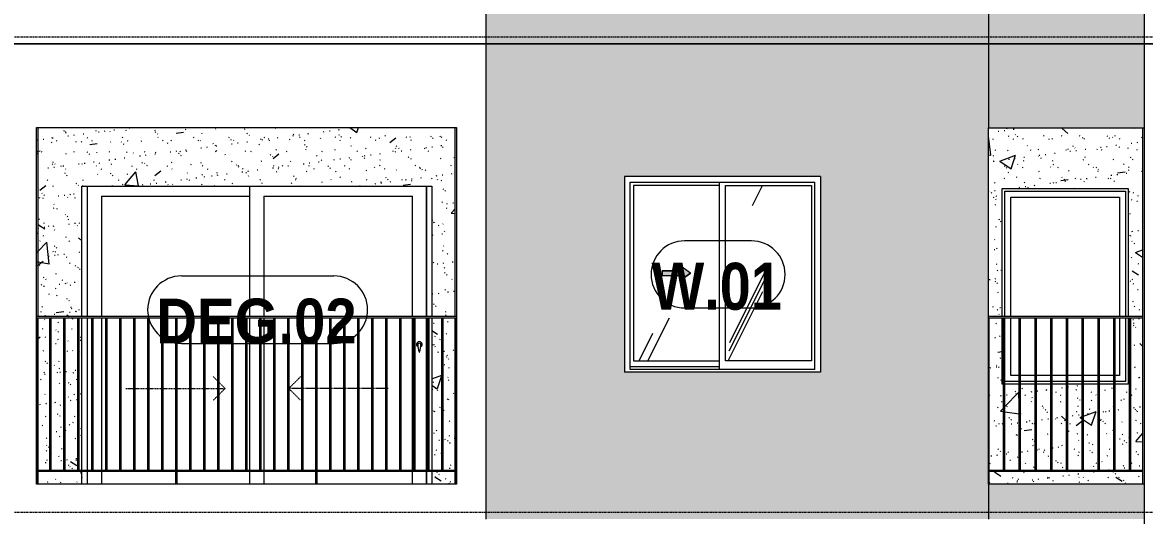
# Model space of a CAD drawing. Header units: millimetres. Extents: x -134153 to 99383, y -5233 to 35400.
# Drawn here: x 53259 to 61274, y 15775 to 19302 of the extents above; entities that cross this region are included whole.
import ezdxf

# ---------------------------------------------------------------- set-up
doc = ezdxf.new("R2010")
doc.units = ezdxf.units.MM
for name, pattern in [('1 NÉT CALL OUT', [6, 3, -3]), ('Centre', [31.75, 6.35, -4.7625, 15.875, -4.7625]), ('Dash', [6, 3, -3])]:
    doc.linetypes.add(name, pattern=pattern)
for name, color, linetype, lineweight in [('0-2', 250, 'Continuous', 5), ('A-DETL-GENF', 92, 'Continuous', 9), ('A-DETL-GENF-1', 92, '1 NÉT CALL OUT', 9), ('A-DOOR', 31, 'Continuous', 9), ('A-DOOR-FRAM', 31, 'Continuous', 9), ('A-DOOR-HDLN', 31, 'Dash', 9), ('A-DOOR-IDEN', 31, 'Continuous', 9), ('A-FLOR-HRAL', 11, 'Continuous', 9), ('A-FLOR-HRAL-1', 253, 'Continuous', 9), ('A-FLOR-LEVL-2', 51, 'Centre', 9), ('A-GLAZ', 151, 'Continuous', 9), ('A-GLAZ-1', 253, 'Continuous', 9), ('A-GLAZ-2', 7, 'Continuous', 9), ('A-GLAZ-3', 7, '1 NÉT CALL OUT', 9), ('A-GLAZ-IDEN', 152, 'Continuous', 9), ('A-WALL', 113, 'Continuous', 9), ('A-WALL-PATT-1', 9, 'Continuous', 9), ('A-WALL-PATT-2', 111, 'Continuous', 5), ('I-WALL', 2, 'Continuous', 9), ('I-WALL-1', 7, 'Continuous', 9), ('S-COLS-1', 7, 'Continuous', 9)]:
    doc.layers.add(name, color=color, linetype=linetype, lineweight=lineweight)
doc.styles.add('Arial_B_1', font='arialbd_0.ttf', dxfattribs={"width": 0.85, "height": 336})
doc.styles.add('Arial_B_2', font='arialbd_0.ttf', dxfattribs={"width": 0.9, "height": 320})
pattern_1 = [(50, (82572.6, 0), (1165.98, -102.01), [121.92, -1341.12]), (355, (82572.6, 0), (-225.554, 1222.763), [97.536, -1072.896]), (100.451, (82669.8, -8.5), (940.433, 1120.746), [103.616, -1139.776]), (46.184, (82572.6, 325.1), (1734.91, -269.074), [182.88, -2011.68]), (96.636, (82717.2, 302.7), (1519.38, 1583.54), [155.42, -1709.66]), (351.184, (82572.6, 325.1), (1519.39, 1583.52), [146.3, -1609.34]), (21, (82735.2, 243.8), (970.332, -654.498), [121.92, -1341.12]), (326, (82735.2, 243.8), (395.533, 1178.804), [97.536, -1072.896]), (71.451, (82816, 189.3), (1365.87, 524.296), [103.616, -1139.776]), (37.5, (82572.62, 0), (19.767, 541.153), [53.645, -1006.246, 53.645, -1035.507, -1076.96]), (37.5, (82572.62, 0), (19.767, 541.153), [-2149.043, 53.645, -1023.315]), (7.5, (82572.6, 0), (427.646, 641.156), [53.645, -567.334, 53.645, -981.862, -410.464]), (7.5, (82572.6, 0), (427.646, 641.156), [-1656.486, 53.645, -356.82]), (327.5, (82210.1, 0), (867.782, -36.665), [53.645, -352.755, 53.645, -1214.323, -1682.496]), (327.5, (82210.1, 0), (867.782, -36.665), [-1674.368, 53.645, -1628.85]), (317.5, (82047.56, 0), (948.028, 162.73), [53.645, -474.675, 53.645, -788.416, -1194.816]), (317.5, (82047.56, 0), (948.028, 162.73), [-1370.38, 53.645, -1141.17])]
pattern_2 = [(37.5, (82572.62, 0), (-5.1206, 156.61216), [5.364, -118.181, 5.364, -132.812, -132.08]), (37.5, (82572.62, 0), (-5.1206, 156.61216), [-261.722, 5.364, -126.716]), (7.5, (82572.62, 0), (143.847, 229.3842), [5.364, -61.285, 5.364, -105.989, -42.672]), (7.5, (82572.62, 0), (143.847, 229.3842), [-178.003, 5.364, -37.308]), (327.5, (82472.65, 0), (253.1176, 0.4601), [5.364, -35.276, 5.364, -140.94, -191.008]), (327.5, (82472.65, 0), (253.1176, 0.4601), [-186.944, 5.364, -185.644]), (317.5, (82472.65, 0), (244.3381, 71.3376), [5.364, -14.956, 5.364, -90.546, -109.728]), (317.5, (82472.65, 0), (244.3381, 71.3376), [-116.23, 5.364, -104.364])]
pattern_3 = [(63.435, (84482.24, 111.3), (-0.002, 1625.6), [567.96, -3066.99]), (63.435, (82856.64, 111.3), (-0.002, 1625.6), [567.96, -3066.99]), (63.435, (85260.4, 425.35), (-0.002, 1625.6), [567.96, -3066.99]), (63.435, (83634.8, 425.35), (-0.002, 1625.6), [567.96, -3066.99]), (63.435, (85142.64, 314.5), (-0.002, 1625.6), [567.96, -3066.99]), (63.435, (83517.04, 314.5), (-0.002, 1625.6), [567.96, -3066.99]), (63.435, (85022.6, 949.4), (-0.002, 1625.6), [276.06, -3358.9]), (63.435, (83397, 949.4), (-0.002, 1625.6), [276.06, -3358.9]), (63.435, (84944.06, 851.15), (-0.002, 1625.6), [567.96, -3066.99]), (63.435, (83318.46, 851.15), (-0.002, 1625.6), [567.96, -3066.99]), (63.435, (84957.9, 921.7), (-0.002, 1625.6), [567.96, -3066.99]), (63.435, (83332.3, 921.7), (-0.002, 1625.6), [567.96, -3066.99]), (63.435, (84302.1, 612.2), (-0.002, 1625.6), [567.96, -3066.99]), (63.435, (82676.5, 612.2), (-0.002, 1625.6), [567.96, -3066.99]), (63.435, (84315.9, 695.35), (-0.002, 1625.6), [567.96, -3066.99]), (63.435, (82690.3, 695.35), (-0.002, 1625.6), [567.96, -3066.99]), (63.435, (84319.65, 755.3), (-0.002, 1625.6), [567.96, -3066.99]), (63.435, (82694.05, 755.3), (-0.002, 1625.6), [567.96, -3066.99])]

# ---------------------------------------------------------------- blocks, each defined once
blk = doc.blocks.new('NCV_TKTC_KET CAU_rvt-2-TKCS_MẶT ĐỨNG HƯỚNG NAM')
at = {"layer": 'S-COLS-1'}
blk.add_line((99752.6, 18549.3), (99752.6, 16000), dxfattribs=at)
blk = doc.blocks.new('M_Fixed - 900 x 1400-901191-TKCS_MẶT ĐỨNG HƯỚNG NAM')
at = {"layer": 'A-GLAZ-2'}
for p, q in [((106969.5, 7896), (107831.5, 7896)), ((106969.5, 7000), (106969.5, 7896)), ((107831.5, 7896), (107831.5, 7000)), ((107013.5, 7852), (107787.5, 7852)), ((107013.5, 7000), (107013.5, 7852)), ((107787.5, 7852), (107787.5, 7000)), ((107013.5, 6578), (107013.5, 6990)), ((107787.5, 6990), (107787.5, 6578)), ((107831.5, 6990), (107831.5, 6534)), ((107072.6, 6578), (107013.5, 6578)), ((107185.1, 6578), (107082.6, 6578)), ((107297.6, 6578), (107195.1, 6578)), ((107410.1, 6578), (107307.6, 6578)), ((107522.6, 6578), (107420.1, 6578)), ((107635.1, 6578), (107532.6, 6578)), ((107747.6, 6578), (107645.1, 6578)), ((107787.5, 6578), (107757.6, 6578)), ((107072.6, 6534), (106970.1, 6534)), ((107185.1, 6534), (107082.6, 6534)), ((107297.6, 6534), (107195.1, 6534)), ((107410.1, 6534), (107307.6, 6534)), ((107522.6, 6534), (107420.1, 6534)), ((107635.1, 6534), (107532.6, 6534)), ((107747.6, 6534), (107645.1, 6534)), ((107831.5, 6534), (107757.6, 6534))]:
    blk.add_line(p, q, dxfattribs=at)
blk = doc.blocks.new('Railing - 10mm-901206-TKCS_MẶT ĐỨNG HƯỚNG NAM')
at = {"layer": 'A-FLOR-HRAL-1'}
for p, q in [((106960.064287, 5900), (106960.064287, 6990)), ((106970.064287, 5900), (106970.064287, 6990))]:
    blk.add_line(p, q, dxfattribs=at)
blk = doc.blocks.new('Railing - 50 x 10mm-V265-TKCS_MẶT ĐỨNG HƯỚNG NAM')
at = {"layer": 'A-FLOR-HRAL-1'}
for p in [(98652.564287, 6990), (98657.564287, 5800)]:
    blk.add_line(p, (98657.564287, 6990), dxfattribs=at)
blk = doc.blocks.new('Railing - Railing-V352-TKCS_MẶT ĐỨNG HƯỚNG NAM')
at = {"layer": 'A-FLOR-HRAL-1'}
for p, q in [((98652.564287, 12700), (99752.564287, 12700)), ((99752.564287, 12690), (98652.564287, 12690))]:
    blk.add_line(p, q, dxfattribs=at)
for name, p in [('Railing - 50 x 10mm-V265-TKCS_MẶT ĐỨNG HƯỚNG NAM', (0, 6800)), ('Railing - 10mm-901206-TKCS_MẶT ĐỨNG HƯỚNG NAM', (-8200, 6800)), ('Railing - 10mm-901206-TKCS_MẶT ĐỨNG HƯỚNG NAM', (-8087.5, 6800)), ('Railing - 10mm-901206-TKCS_MẶT ĐỨNG HƯỚNG NAM', (-7975, 6800)), ('Railing - 10mm-901206-TKCS_MẶT ĐỨNG HƯỚNG NAM', (-7862.5, 6800)), ('Railing - 10mm-901206-TKCS_MẶT ĐỨNG HƯỚNG NAM', (-7750, 6800)), ('Railing - 10mm-901206-TKCS_MẶT ĐỨNG HƯỚNG NAM', (-7637.5, 6800)), ('Railing - 10mm-901206-TKCS_MẶT ĐỨNG HƯỚNG NAM', (-7525, 6800)), ('Railing - 10mm-901206-TKCS_MẶT ĐỨNG HƯỚNG NAM', (-7412.5, 6800)), ('Railing - 10mm-901206-TKCS_MẶT ĐỨNG HƯỚNG NAM', (-7300, 6800))]:
    blk.add_blockref(name, p)
blk = doc.blocks.new('Top Rail Type - Top Rail_Internal_-883260-TKCS_MẶT ĐỨNG HƯỚNG NAM')
at = {"layer": 'A-FLOR-HRAL-1'}
for p, q in [((99752.564287, 7000), (98652.564287, 7000)), ((98652.564287, 6990), (99752.564287, 6990))]:
    blk.add_line(p, q, dxfattribs=at)
blk = doc.blocks.new('NCV_TKTC_TANG 5_rvt-2-TKCS_MẶT ĐỨNG HƯỚNG NAM')
at = {"layer": 'A-WALL-PATT-1'}
h = blk.add_hatch(dxfattribs=at)
h.set_pattern_fill('FP_31', color=256, style=0, pattern_type=2)
h.set_pattern_definition(pattern_1)
h.paths.add_polyline_path([(91862.6, 16000), (91862.1, 16090), (91857.5, 16090), (91857.5, 16000), (91862.4, 16000)])
h.paths.add_polyline_path([(91862.6, 16100), (91862.6, 17190), (91857.5, 17190), (91857.5, 16100), (91862.1, 16100)])
h.paths.add_polyline_path([(91852.6, 17200), (91862.6, 17200), (91862.6, 18550), (91852.6, 18550), (91852.6, 17555.4)])
h = blk.add_hatch(dxfattribs=at)
h.set_pattern_fill('FP_32', color=256, style=0, pattern_type=2)
h.set_pattern_definition(pattern_2)
h.paths.add_polyline_path([(91862.6, 16000), (91862.1, 16090), (91857.5, 16090), (91857.5, 16000), (91862.4, 16000)])
h.paths.add_polyline_path([(91862.6, 16100), (91862.6, 17190), (91857.5, 17190), (91857.5, 16100), (91862.1, 16100)])
h.paths.add_polyline_path([(91852.6, 17200), (91862.6, 17200), (91862.6, 18550), (91852.6, 18550), (91852.6, 17555.4)])
h = blk.add_hatch(dxfattribs=at)
h.set_pattern_fill('FP_31', color=256, style=0, pattern_type=2)
h.set_pattern_definition(pattern_1)
h.paths.add_polyline_path([(92177.6, 16000), (92177.6, 16090), (91862.6, 16090), (91862.6, 16000), (91883.3, 16000)])
h.paths.add_polyline_path([(94831.7, 16000), (94842.6, 16000), (94842.6, 16090), (94677.6, 16090), (94677.6, 16000)])
h.paths.add_polyline_path([(92047.5, 16100), (92047.5, 17190), (91957.5, 17190), (91957.5, 16100)])
h.paths.add_polyline_path([(92057.5, 16100), (92147.5, 16100), (92147.5, 17190), (92057.5, 17190), (92057.5, 16451.2)])
h.paths.add_polyline_path([(92157.5, 16100), (92177.6, 16100), (92177.6, 17190), (92157.5, 17190), (92157.5, 16451.2)])
h.paths.add_polyline_path([(94824.5, 16100), (94842.6, 16100), (94842.6, 17190), (94757.5, 17190), (94757.5, 16100), (94772.5, 16100)])
h.paths.add_polyline_path([(94747.5, 16100), (94747.5, 17190), (94677.6, 17190), (94677.6, 16100)])
h.paths.add_polyline_path([(91862.6, 16100), (91947.5, 16100), (91947.5, 17190), (91862.6, 17190), (91862.6, 16451.2)])
h.paths.add_polyline_path([(94677.6, 17200), (94842.6, 17200), (94842.6, 18550), (91862.6, 18550), (91862.6, 17200), (92177.6, 17200), (92177.6, 18130), (94677.6, 18130), (94677.6, 17555.4)])
h = blk.add_hatch(dxfattribs=at)
h.set_pattern_fill('FP_32', color=256, style=0, pattern_type=2)
h.set_pattern_definition(pattern_2)
h.paths.add_polyline_path([(92177.6, 16000), (92177.6, 16090), (91862.6, 16090), (91862.6, 16000), (91883.3, 16000)])
h.paths.add_polyline_path([(94831.7, 16000), (94842.6, 16000), (94842.6, 16090), (94677.6, 16090), (94677.6, 16000)])
h.paths.add_polyline_path([(92047.5, 16100), (92047.5, 17190), (91957.5, 17190), (91957.5, 16100)])
h.paths.add_polyline_path([(92057.5, 16100), (92147.5, 16100), (92147.5, 17190), (92057.5, 17190), (92057.5, 16451.2)])
h.paths.add_polyline_path([(92157.5, 16100), (92177.6, 16100), (92177.6, 17190), (92157.5, 17190), (92157.5, 16451.2)])
h.paths.add_polyline_path([(94824.5, 16100), (94842.6, 16100), (94842.6, 17190), (94757.5, 17190), (94757.5, 16100), (94772.5, 16100)])
h.paths.add_polyline_path([(94747.5, 16100), (94747.5, 17190), (94677.6, 17190), (94677.6, 16100)])
h.paths.add_polyline_path([(91862.6, 16100), (91947.5, 16100), (91947.5, 17190), (91862.6, 17190), (91862.6, 16451.2)])
h.paths.add_polyline_path([(94677.6, 17200), (94842.6, 17200), (94842.6, 18550), (91862.6, 18550), (91862.6, 17200), (92177.6, 17200), (92177.6, 18130), (94677.6, 18130), (94677.6, 17555.4)])
h = blk.add_hatch(dxfattribs=at)
h.set_pattern_fill('FP_31', color=256, style=0, pattern_type=2)
h.set_pattern_definition(pattern_1)
h.paths.add_polyline_path([(98657.6, 16000), (99752.6, 16000), (99752.6, 16090), (98657.6, 16090)])
h.paths.add_polyline_path([(98995.1, 16100), (99097.6, 16100), (99097.6, 16715), (98995.1, 16715), (98995.1, 16451.2)])
h.paths.add_polyline_path([(99107.6, 16100), (99210.1, 16100), (99210.1, 16715), (99107.6, 16715), (99107.6, 16432.2)])
h.paths.add_polyline_path([(99220.1, 16100), (99322.6, 16100), (99322.6, 16715), (99220.1, 16715), (99220.1, 16343.1)])
h.paths.add_polyline_path([(98985.1, 16100), (98985.1, 16715), (98882.6, 16715), (98882.6, 16100)])
h.paths.add_polyline_path([(99332.6, 16100), (99435.1, 16100), (99435.1, 16715), (99332.6, 16715), (99332.6, 16254)])
h.paths.add_polyline_path([(99445.1, 16100), (99547.6, 16100), (99547.6, 16715), (99445.1, 16715), (99445.1, 16164.9)])
h.paths.add_polyline_path([(99670.1, 16100), (99752.6, 16100), (99752.6, 17190), (99670.1, 17190), (99670.1, 16451.2)])
h.paths.add_polyline_path([(99660.1, 16100), (99660.1, 17190), (99650.5, 17190), (99650.5, 16715), (99557.6, 16715), (99557.6, 16100), (99629, 16100)])
h.paths.add_polyline_path([(98872.6, 16100), (98872.6, 16715), (98770.1, 16715), (98770.1, 16100)])
h.paths.add_polyline_path([(98760.1, 16100), (98760.1, 16715), (98750.5, 16715), (98750.5, 17190), (98657.6, 17190), (98657.6, 16100)])
h.paths.add_polyline_path([(99752.6, 17200), (99752.6, 18549.3), (98652.6, 18549.3), (98652.6, 17200), (98750.5, 17200), (98750.5, 18115), (99650.5, 18115), (99650.5, 17200), (99728.1, 17200)])
h = blk.add_hatch(dxfattribs=at)
h.set_pattern_fill('FP_32', color=256, style=0, pattern_type=2)
h.set_pattern_definition(pattern_2)
h.paths.add_polyline_path([(98657.6, 16000), (99752.6, 16000), (99752.6, 16090), (98657.6, 16090)])
h.paths.add_polyline_path([(98995.1, 16100), (99097.6, 16100), (99097.6, 16715), (98995.1, 16715), (98995.1, 16451.2)])
h.paths.add_polyline_path([(99107.6, 16100), (99210.1, 16100), (99210.1, 16715), (99107.6, 16715), (99107.6, 16432.2)])
h.paths.add_polyline_path([(99220.1, 16100), (99322.6, 16100), (99322.6, 16715), (99220.1, 16715), (99220.1, 16343.1)])
h.paths.add_polyline_path([(98985.1, 16100), (98985.1, 16715), (98882.6, 16715), (98882.6, 16100)])
h.paths.add_polyline_path([(99332.6, 16100), (99435.1, 16100), (99435.1, 16715), (99332.6, 16715), (99332.6, 16254)])
h.paths.add_polyline_path([(99445.1, 16100), (99547.6, 16100), (99547.6, 16715), (99445.1, 16715), (99445.1, 16164.9)])
h.paths.add_polyline_path([(99670.1, 16100), (99752.6, 16100), (99752.6, 17190), (99670.1, 17190), (99670.1, 16451.2)])
h.paths.add_polyline_path([(99660.1, 16100), (99660.1, 17190), (99650.5, 17190), (99650.5, 16715), (99557.6, 16715), (99557.6, 16100), (99629, 16100)])
h.paths.add_polyline_path([(98872.6, 16100), (98872.6, 16715), (98770.1, 16715), (98770.1, 16100)])
h.paths.add_polyline_path([(98760.1, 16100), (98760.1, 16715), (98750.5, 16715), (98750.5, 17190), (98657.6, 17190), (98657.6, 16100)])
h.paths.add_polyline_path([(99752.6, 17200), (99752.6, 18549.3), (98652.6, 18549.3), (98652.6, 17200), (98750.5, 17200), (98750.5, 18115), (99650.5, 18115), (99650.5, 17200), (99728.1, 17200)])
at = {"layer": 'I-WALL-1'}
for p, q in [((91862.6, 18550), (91862.6, 17200)), ((94842.6, 17200), (94842.6, 18550)), ((92177.6, 17200), (92177.6, 18130)), ((92177.6, 18130), (94677.6, 18130)), ((94677.6, 18130), (94677.6, 17200)), ((98750.5, 17200), (98750.5, 18115)), ((98750.5, 18115), (99650.5, 18115)), ((99650.5, 18115), (99650.5, 17200)), ((91862.6, 17190), (91862.6, 16100)), ((92177.6, 16100), (92177.6, 17190)), ((94677.6, 17190), (94677.6, 16100)), ((94842.6, 16100), (94842.6, 17190)), ((98750.5, 16715), (98750.5, 17190)), ((99650.5, 17190), (99650.5, 16715)), ((98760.1, 16715), (98750.5, 16715)), ((98872.6, 16715), (98770.1, 16715)), ((98985.1, 16715), (98882.6, 16715)), ((99097.6, 16715), (98995.1, 16715)), ((99210.1, 16715), (99107.6, 16715)), ((99322.6, 16715), (99220.1, 16715)), ((99435.1, 16715), (99332.6, 16715)), ((99547.6, 16715), (99445.1, 16715)), ((99650.5, 16715), (99557.6, 16715)), ((91862.6, 16090), (91862.6, 16000)), ((92177.6, 16000), (92177.6, 16090)), ((94677.6, 16090), (94677.6, 16000)), ((94842.6, 16000), (94842.6, 16090))]:
    blk.add_line(p, q, dxfattribs=at)
at = {"layer": 'A-FLOR-HRAL-1'}
for name, p in [('Top Rail Type - Top Rail_Internal_-883260-TKCS_MẶT ĐỨNG HƯỚNG NAM', (0, 10200)), ('Railing - Railing-V352-TKCS_MẶT ĐỨNG HƯỚNG NAM', (0, 3400))]:
    blk.add_blockref(name, p, dxfattribs=at)
at = {"layer": 'A-GLAZ-1'}
blk.add_blockref('M_Fixed - 900 x 1400-901191-TKCS_MẶT ĐỨNG HƯỚNG NAM', (-8200, 10200), dxfattribs=at)
blk = doc.blocks.new('1_FAMILY RVT - W01-WxH 1400x1400xmm-V365-TKCS_MẶT ĐỨNG HƯỚNG NAM')
at = {"layer": 'A-DETL-GENF-1'}
blk.add_hatch(color=256, dxfattribs=at).paths.add_polyline_path([(96457.1, 17462.1), (96524.8, 17509.5), (96457.1, 17557), (96455.9, 17526.5), (96321.6, 17526.5), (96321.6, 17492.6), (96457.1, 17492.6)])
at = {"layer": 'A-GLAZ'}
h = blk.add_hatch(dxfattribs=at)
h.set_pattern_fill('FP_30', color=256, style=0, pattern_type=2)
h.set_pattern_definition(pattern_3)
h.paths.add_polyline_path([(96455.9, 16882.6), (96730.3, 16882.6), (96730.3, 18136.5), (96116.1, 18136.5), (96116.1, 16882.6)])
h.paths.add_polyline_path([(96457.1, 17462.1), (96455.9, 17492.6), (96321.6, 17492.6), (96321.6, 17526.5), (96457.1, 17526.5), (96457.1, 17557), (96524.8, 17509.5), (96500.6, 17492.6)])
h = blk.add_hatch(dxfattribs=at)
h.set_pattern_fill('FP_30', color=256, style=0, pattern_type=2)
h.set_pattern_definition(pattern_3)
h.paths.add_polyline_path([(97389.1, 16882.6), (97389.1, 18136.5), (96774.8, 18136.5), (96774.8, 16882.6)])
at = {"layer": 'A-DETL-GENF'}
for p, q in [((96457.1, 17557), (96457.1, 17526.5)), ((96524.8, 17509.5), (96457.1, 17557)), ((96524.8, 17509.5), (96457.1, 17557)), ((96457.1, 17557), (96457.1, 17526.5)), ((96321.6, 17526.5), (96321.6, 17492.6)), ((96321.6, 17526.5), (96457.1, 17526.5)), ((96457.1, 17526.5), (96321.6, 17526.5)), ((96321.6, 17526.5), (96321.6, 17492.6)), ((96321.6, 17492.6), (96457.1, 17492.6)), ((96321.6, 17492.6), (96457.1, 17492.6)), ((96524.8, 17509.5), (96457.1, 17462.1)), ((96457.1, 17462.1), (96524.8, 17509.5)), ((96457.1, 17492.6), (96457.1, 17462.1)), ((96457.1, 17492.6), (96457.1, 17462.1))]:
    blk.add_line(p, q, dxfattribs=at)
at = {"layer": 'A-GLAZ'}
for p, q in [((97452.6, 18200), (96052.6, 18200)), ((96052.6, 18200), (96052.6, 16800)), ((97452.6, 18200), (97452.6, 16800)), ((96093.5, 18159.1), (97411.6, 18159.1)), ((96093.5, 16819), (96093.5, 18159.1)), ((96116.1, 18136.5), (96116.1, 16882.6)), ((96730.3, 18136.5), (96116.1, 18136.5)), ((96730.3, 18159.1), (96730.3, 16819)), ((96774.8, 16882.6), (96774.8, 18136.5)), ((96774.8, 18136.5), (97389.1, 18136.5)), ((97389.1, 18136.5), (97389.1, 16882.6)), ((97411.6, 16819), (97411.6, 18159.1)), ((96730.3, 16838.1), (96093.5, 16838.1)), ((96730.3, 16838.1), (96093.5, 16838.1)), ((96116.1, 16882.6), (96730.3, 16882.6)), ((97389.1, 16882.6), (96774.8, 16882.6)), ((97452.6, 16800), (96052.6, 16800)), ((97411.6, 16819), (96093.5, 16819))]:
    blk.add_line(p, q, dxfattribs=at)
blk = doc.blocks.new('DEG_02-DEG_03 - DEG_02-2500x2400mm-CỬA ĐI 02 CÁNH TRƯỢT-V256-TKCS_MẶT ĐỨNG HƯỚNG NAM')
at = {"layer": 'A-DOOR'}
for p, q in [((93377.6, 10400), (93377.6, 11330)), ((94637.6, 11330), (94637.6, 10400)), ((92317.6, 11260), (92317.6, 10400)), ((92317.6, 11260), (93377.6, 11260)), ((93477.6, 11260), (93477.6, 10400)), ((93477.6, 11260), (94537.6, 11260)), ((94537.6, 10400), (94537.6, 11260)), ((92317.6, 10390), (92317.6, 9300)), ((93377.6, 9300), (93377.6, 10390)), ((93477.6, 10390), (93477.6, 9300)), ((94537.6, 9300), (94537.6, 10390)), ((94637.6, 10390), (94637.6, 9300)), ((92317.6, 9290), (92317.6, 9200)), ((93377.6, 9200), (93377.6, 9290)), ((93477.6, 9290), (93477.6, 9200)), ((94537.6, 9200), (94537.6, 9290)), ((94637.6, 9290), (94637.6, 9200))]:
    blk.add_line(p, q, dxfattribs=at)
at = {"layer": 'A-DOOR', "flags": 128}
blk.add_lwpolyline([(94589.1, 10208.7), (94589.1, 10208.7), (94589, 10208.7), (94589, 10208.7), (94589, 10208.7), (94589, 10208.7), (94589, 10208.7), (94589, 10208.7), (94588.9, 10208.7), (94588.9, 10208.7), (94588.9, 10208.7), (94588.9, 10208.7), (94588.8, 10208.7), (94588.8, 10208.7), (94588.8, 10208.7), (94588.7, 10208.7), (94588.7, 10208.7), (94588.7, 10208.7), (94588.6, 10208.7), (94588.6, 10208.7), (94588.5, 10208.7), (94588.5, 10208.7), (94588.4, 10208.7), (94588.4, 10208.7), (94588.3, 10208.7), (94588.3, 10208.7), (94588.2, 10208.7), (94588.2, 10208.7), (94588.1, 10208.7), (94588.1, 10208.7), (94588, 10208.7), (94587.9, 10208.7), (94587.9, 10208.7), (94587.8, 10208.7), (94587.8, 10208.7), (94587.7, 10208.7), (94587.6, 10208.7), (94587.6, 10208.7), (94587.5, 10208.7), (94587.5, 10208.7), (94587.4, 10208.7), (94587.3, 10208.7), (94587.3, 10208.7), (94587.2, 10208.7), (94587.2, 10208.7), (94587.1, 10208.7), (94587.1, 10208.7), (94587, 10208.7), (94586.9, 10208.7), (94586.9, 10208.7), (94586.8, 10208.7), (94586.8, 10208.7), (94586.7, 10208.7), (94586.7, 10208.7), (94586.6, 10208.7), (94586.6, 10208.7), (94586.5, 10208.7), (94586.5, 10208.7), (94586.5, 10208.7), (94586.4, 10208.7), (94586.4, 10208.7), (94586.3, 10208.7), (94586.3, 10208.7), (94586.3, 10208.7), (94586.2, 10208.7), (94586.2, 10208.7), (94586.2, 10208.7), (94586.2, 10208.7), (94586.2, 10208.7), (94586.1, 10208.7), (94586.1, 10208.7), (94586.1, 10208.7), (94586.1, 10208.7), (94586.1, 10208.7), (94586.1, 10208.7), (94586.1, 10208.7)], dxfattribs=at)
at = {"layer": 'A-DOOR'}
for centre, radius, start, end in [((94587.6, 10200), 20, 0, 180), ((94587.6, 10200), 20, 180, 240), ((94586.1, 10199.2), 9.45, 90, 180), ((94741.4, 10199.2), 164.8, 180, 199.13397), ((94589.1, 10199.2), 9.45, 0, 90), ((94433.8, 10199.2), 164.8, 340.86603, 0), ((94587.6, 10200), 20, 300, 0), ((94587.9, 10146), 2.34, 199.13397, 261.03098), ((94587.2, 10146), 2.34, 278.96902, 340.86603)]:
    blk.add_arc(centre, radius, start, end, dxfattribs=at)
at = {"layer": 'A-DOOR-FRAM'}
for p, q in [((92217.6, 10400), (92217.6, 11330)), ((94637.6, 10400), (94637.6, 11330)), ((92217.6, 9300), (92217.6, 10390)), ((94637.6, 9300), (94637.6, 10390)), ((92217.6, 9200), (92217.6, 9290)), ((94637.6, 9200), (94637.6, 9290))]:
    blk.add_line(p, q, dxfattribs=at)
at = {"layer": 'A-DOOR-HDLN'}
for p, q in [((93147.5, 9937.1), (93115.5, 9969.1)), ((93657.5, 9886.9), (93739.7, 9969.1)), ((92490.3, 9884.2), (92547.5, 9884.2)), ((92557.5, 9884.2), (92647.5, 9884.2)), ((92657.5, 9884.2), (92747.5, 9884.2)), ((92757.5, 9884.2), (92847.5, 9884.2)), ((92857.5, 9884.2), (92947.5, 9884.2)), ((92957.5, 9884.2), (93047.5, 9884.2)), ((93057.5, 9884.2), (93147.5, 9884.2)), ((93200.3, 9884.2), (93157.5, 9927.1)), ((93200.3, 9884.2), (93157.5, 9841.4)), ((93157.5, 9884.2), (93200.3, 9884.2)), ((93747.5, 9884.2), (93657.5, 9884.2)), ((93657.5, 9881.5), (93739.7, 9799.4)), ((93847.5, 9884.2), (93757.5, 9884.2)), ((93947.5, 9884.2), (93857.5, 9884.2)), ((94047.5, 9884.2), (93957.5, 9884.2)), ((94147.5, 9884.2), (94057.5, 9884.2)), ((94247.5, 9884.2), (94157.5, 9884.2)), ((94347.5, 9884.2), (94257.5, 9884.2)), ((94364.8, 9884.2), (94357.5, 9884.2)), ((93147.5, 9831.4), (93115.5, 9799.4))]:
    blk.add_line(p, q, dxfattribs=at)
blk = doc.blocks.new('Railing - 10mm-1251313-TKCS_MẶT ĐỨNG HƯỚNG NAM')
at = {"layer": 'A-FLOR-HRAL'}
for p, q in [((52620.064287, 5900), (52620.064287, 6990)), ((52630.064287, 5900), (52630.064287, 6990))]:
    blk.add_line(p, q, dxfattribs=at)
blk = doc.blocks.new('Railing - 50 x 10mm-1251315-TKCS_MẶT ĐỨNG HƯỚNG NAM')
at = {"layer": 'A-FLOR-HRAL'}
for p, q in [((51697.564287, 5800), (51697.564287, 6990)), ((51707.564287, 6990), (51697.564287, 6990)), ((51707.564287, 5800), (51707.564287, 6990))]:
    blk.add_line(p, q, dxfattribs=at)
blk = doc.blocks.new('Railing - 50 x 10mm-V295-TKCS_MẶT ĐỨNG HƯỚNG NAM')
at = {"layer": 'A-FLOR-HRAL'}
for p in [(91852.6, 6990), (91857.5, 5800)]:
    blk.add_line(p, (91857.5, 6990), dxfattribs=at)
blk = doc.blocks.new('Railing - 50 x 10mm-V289-TKCS_MẶT ĐỨNG HƯỚNG NAM')
at = {"layer": 'A-FLOR-HRAL'}
for p, q in [((49657.564287, 6990), (49652.564287, 6990)), ((49657.564287, 5800), (49657.564287, 6990))]:
    blk.add_line(p, q, dxfattribs=at)
blk = doc.blocks.new('Railing - Railing-3261661-TKCS_MẶT ĐỨNG HƯỚNG NAM')
at = {"layer": 'A-FLOR-HRAL'}
for p, q in [((91852.6, 16100), (94852.5, 16100)), ((94852.5, 16090), (91852.6, 16090))]:
    blk.add_line(p, q, dxfattribs=at)
blk.add_blockref('Railing - 50 x 10mm-V295-TKCS_MẶT ĐỨNG HƯỚNG NAM', (0, 10200))
at = {"extrusion": (0, 0, -1), "zscale": -1}
for name, p in [('Railing - 10mm-1251313-TKCS_MẶT ĐỨNG HƯỚNG NAM', (-144577.6, 10200)), ('Railing - 10mm-1251313-TKCS_MẶT ĐỨNG HƯỚNG NAM', (-144677.6, 10200)), ('Railing - 10mm-1251313-TKCS_MẶT ĐỨNG HƯỚNG NAM', (-144777.6, 10200)), ('Railing - 10mm-1251313-TKCS_MẶT ĐỨNG HƯỚNG NAM', (-144877.6, 10200)), ('Railing - 10mm-1251313-TKCS_MẶT ĐỨNG HƯỚNG NAM', (-144977.6, 10200)), ('Railing - 10mm-1251313-TKCS_MẶT ĐỨNG HƯỚNG NAM', (-145077.6, 10200)), ('Railing - 10mm-1251313-TKCS_MẶT ĐỨNG HƯỚNG NAM', (-145177.6, 10200)), ('Railing - 10mm-1251313-TKCS_MẶT ĐỨNG HƯỚNG NAM', (-145277.6, 10200)), ('Railing - 10mm-1251313-TKCS_MẶT ĐỨNG HƯỚNG NAM', (-145377.6, 10200)), ('Railing - 50 x 10mm-1251315-TKCS_MẶT ĐỨNG HƯỚNG NAM', (-144555.1, 10200)), ('Railing - 10mm-1251313-TKCS_MẶT ĐỨNG HƯỚNG NAM', (-145577.6, 10200)), ('Railing - 10mm-1251313-TKCS_MẶT ĐỨNG HƯỚNG NAM', (-145677.6, 10200)), ('Railing - 10mm-1251313-TKCS_MẶT ĐỨNG HƯỚNG NAM', (-145777.6, 10200)), ('Railing - 10mm-1251313-TKCS_MẶT ĐỨNG HƯỚNG NAM', (-145877.6, 10200)), ('Railing - 10mm-1251313-TKCS_MẶT ĐỨNG HƯỚNG NAM', (-145977.6, 10200)), ('Railing - 10mm-1251313-TKCS_MẶT ĐỨNG HƯỚNG NAM', (-146077.6, 10200)), ('Railing - 10mm-1251313-TKCS_MẶT ĐỨNG HƯỚNG NAM', (-146177.6, 10200)), ('Railing - 10mm-1251313-TKCS_MẶT ĐỨNG HƯỚNG NAM', (-146277.6, 10200)), ('Railing - 10mm-1251313-TKCS_MẶT ĐỨNG HƯỚNG NAM', (-146377.6, 10200)), ('Railing - 50 x 10mm-1251315-TKCS_MẶT ĐỨNG HƯỚNG NAM', (-145555.1, 10200)), ('Railing - 10mm-1251313-TKCS_MẶT ĐỨNG HƯỚNG NAM', (-146577.6, 10200)), ('Railing - 10mm-1251313-TKCS_MẶT ĐỨNG HƯỚNG NAM', (-146677.6, 10200)), ('Railing - 10mm-1251313-TKCS_MẶT ĐỨNG HƯỚNG NAM', (-146777.6, 10200)), ('Railing - 10mm-1251313-TKCS_MẶT ĐỨNG HƯỚNG NAM', (-146877.6, 10200)), ('Railing - 10mm-1251313-TKCS_MẶT ĐỨNG HƯỚNG NAM', (-146977.6, 10200)), ('Railing - 10mm-1251313-TKCS_MẶT ĐỨNG HƯỚNG NAM', (-147077.6, 10200)), ('Railing - 10mm-1251313-TKCS_MẶT ĐỨNG HƯỚNG NAM', (-147177.6, 10200)), ('Railing - 10mm-1251313-TKCS_MẶT ĐỨNG HƯỚNG NAM', (-147277.6, 10200)), ('Railing - 10mm-1251313-TKCS_MẶT ĐỨNG HƯỚNG NAM', (-147377.6, 10200)), ('Railing - 50 x 10mm-V289-TKCS_MẶT ĐỨNG HƯỚNG NAM', (-144505.1, 10200))]:
    blk.add_blockref(name, p, dxfattribs=at)
blk = doc.blocks.new('Top Rail Type - Top Rail_Internal_-3261664-TKCS_MẶT ĐỨNG HƯỚNG NAM')
at = {"layer": 'A-FLOR-HRAL'}
for p, q in [((94852.5, 17200), (91852.6, 17200)), ((91852.6, 17190), (94852.5, 17190))]:
    blk.add_line(p, q, dxfattribs=at)
blk = doc.blocks.new('STN_Door Tag - STN_Door Tag-1788670-TKCS_MẶT ĐỨNG HƯỚNG NAM')
at = {"layer": 'A-DOOR-IDEN'}
for p, q in [((50538.4, 10689.1), (51626.5, 10689.1)), ((50538.4, 10206.1), (51626.5, 10206.1))]:
    blk.add_line(p, q, dxfattribs=at)
for centre, start, end in [((50538.4, 10447.6), 90, 270), ((51626.5, 10447.6), 270, 90)]:
    blk.add_arc(centre, 241.5, start, end, dxfattribs=at)
blk = doc.blocks.new('SSA-WINDOW TAG - 10-2062020-TKCS_MẶT ĐỨNG HƯỚNG NAM')
at = {"layer": 'A-GLAZ-IDEN'}
for p, q in [((43760.064287, 11140), (43282.564287, 11140)), ((43282.564287, 10660), (43760.064287, 10660))]:
    blk.add_line(p, q, dxfattribs=at)
for centre, start, end in [((43282.564287, 10900), 90, 270), ((43760.064287, 10900), 270, 90)]:
    blk.add_arc(centre, 240, start, end, dxfattribs=at)

msp = doc.modelspace()

# ---------------------------------------------------------------- hatches: boundary and pattern name
at = {"layer": 'A-WALL-PATT-2'}
h = msp.add_hatch(color=256, dxfattribs=at)
h.paths.add_polyline_path([(59548.7, 19150), (60158.9, 19150), (60158.9, 22550), (56568.9, 22549.2), (56568.9, 19150), (58958.9, 19150)])
h.paths.add_polyline_path([(57599.8, 20200), (57558.9, 20200), (57558.9, 21600), (58958.9, 21600), (58958.9, 20200), (57962.2, 20200)])
for points in [[(60158.9, 19150), (61273.9, 19150), (61273.9, 19400), (60158.9, 19400)], [(61135.3, 18549.3), (61273.9, 18550), (61273.9, 19150), (60158.9, 19150), (60158.9, 18549.3)], [(61273.9, 15750), (61273.9, 16000), (60158.9, 16000), (60158.9, 15750), (61135.3, 15750)]]:
    msp.add_hatch(color=256, dxfattribs=at).paths.add_polyline_path(points)
h = msp.add_hatch(color=256, dxfattribs=at)
h.paths.add_polyline_path([(59548.7, 15750), (60158.9, 15750), (60158.9, 19150), (56568.9, 19149.2), (56568.9, 15750), (57962.2, 15750)])
h.paths.add_polyline_path([(57599.8, 16800), (57558.9, 16800), (57558.9, 18200), (58958.9, 18200), (58958.9, 16800), (57962.2, 16800)])

# ---------------------------------------------------------------- linework, layer by layer
at = {"layer": 'A-FLOR-LEVL-2'}
for p, q in [((-12769.4, 19200), (95658.9, 19200)), ((-12769.4, 15800), (95658.9, 15800))]:
    msp.add_line(p, q, dxfattribs=at)
at = {"layer": 'A-WALL'}
for p, q in [((56568.9, 29350), (56568.9, 15750)), ((61273.9, 5600), (61273.9, 22550)), ((60158.9, 19150), (45243.9, 19150)), ((45243.9, 19150), (60158.9, 19150)), ((68358.9, 19150), (61273.9, 19150)), ((61273.9, 19150), (68358.9, 19150)), ((53358.9, 18550), (56358.8, 18550)), ((53358.9, 16000), (53358.9, 18550)), ((56358.8, 18550), (56358.8, 16000)), ((60158.9, 16000), (60158.9, 18549.3)), ((56358.8, 16000), (53358.9, 16000))]:
    msp.add_line(p, q, dxfattribs=at)
at = {"layer": 'I-WALL'}
for p, q in [((60158.9, 19400), (60158.9, 19150)), ((61273.9, 19150), (60158.9, 19150)), ((60158.9, 19150), (60158.9, 18549.3)), ((60158.9, 19150), (61273.9, 19150)), ((60158.9, 18549.3), (61273.9, 18549.3)), ((61273.9, 16000), (60158.9, 16000)), ((60158.9, 16000), (60158.9, 15750))]:
    msp.add_line(p, q, dxfattribs=at)

# ---------------------------------------------------------------- block references
at = {"layer": '0-2'}
for name in ['NCV_TKTC_KET CAU_rvt-2-TKCS_MẶT ĐỨNG HƯỚNG NAM', 'NCV_TKTC_TANG 5_rvt-2-TKCS_MẶT ĐỨNG HƯỚNG NAM']:
    msp.add_blockref(name, (-38493.7, 0), dxfattribs=at)
at = {"layer": 'A-DOOR'}
msp.add_blockref('DEG_02-DEG_03 - DEG_02-2500x2400mm-CỬA ĐI 02 CÁNH TRƯỢT-V256-TKCS_MẶT ĐỨNG HƯỚNG NAM', (-38493.7, 6800), dxfattribs=at)
at = {"layer": 'A-DOOR-IDEN'}
msp.add_blockref('STN_Door Tag - STN_Door Tag-1788670-TKCS_MẶT ĐỨNG HƯỚNG NAM', (3856.3, 6800), dxfattribs=at)
at = {"layer": 'A-FLOR-HRAL'}
for name in ['Top Rail Type - Top Rail_Internal_-3261664-TKCS_MẶT ĐỨNG HƯỚNG NAM', 'Railing - Railing-3261661-TKCS_MẶT ĐỨNG HƯỚNG NAM']:
    msp.add_blockref(name, (-38493.7, 0), dxfattribs=at)
at = {"layer": 'A-GLAZ-3'}
msp.add_blockref('1_FAMILY RVT - W01-WxH 1400x1400xmm-V365-TKCS_MẶT ĐỨNG HƯỚNG NAM', (-38493.7, 0), dxfattribs=at)
at = {"layer": 'A-GLAZ-IDEN'}
msp.add_blockref('SSA-WINDOW TAG - 10-2062020-TKCS_MẶT ĐỨNG HƯỚNG NAM', (14706.3, 6600), dxfattribs=at)

# ---------------------------------------------------------------- texts
at = {"layer": 'A-DOOR-IDEN', "insert": (54930.6, 17164.6), "char_height": 320, "width": 1467.36, "attachment_point": 5, "line_spacing_factor": 0.936439, "style": 'Arial_B_2'}
msp.add_mtext('\\pt7.2,14.4,21.6,28.8,36,43.2,50.4,57.6,64.8,72,79.2,86.4,93.6,100.8,108,115.2,122.4,129.6,136.8,144,151.2,158.4,165.6,172.8,180,187.2,194.4,201.6,208.8,216,223.2,230.4;DEG.02', dxfattribs=at)
at = {"layer": 'A-GLAZ-IDEN', "insert": (58217.6, 17412.7), "char_height": 336, "width": 962.88, "attachment_point": 5, "line_spacing_factor": 0.936439, "style": 'Arial_B_1'}
msp.add_mtext('\\pt6.80064,13.60128,20.39856,27.1992,33.99984,40.80048,47.60112,54.3984,61.19904,67.99968,74.80032,81.60096,88.4016,95.19888,101.99952,108.80016,115.6008,122.40144,129.19872,135.99936,142.8,149.60064,156.40128,163.19856,169.9992,176.79984,183.60048,190.40112,197.1984,203.99904,210.79968,217.60032;W.01', dxfattribs=at)

doc.saveas('drawing.dxf')
